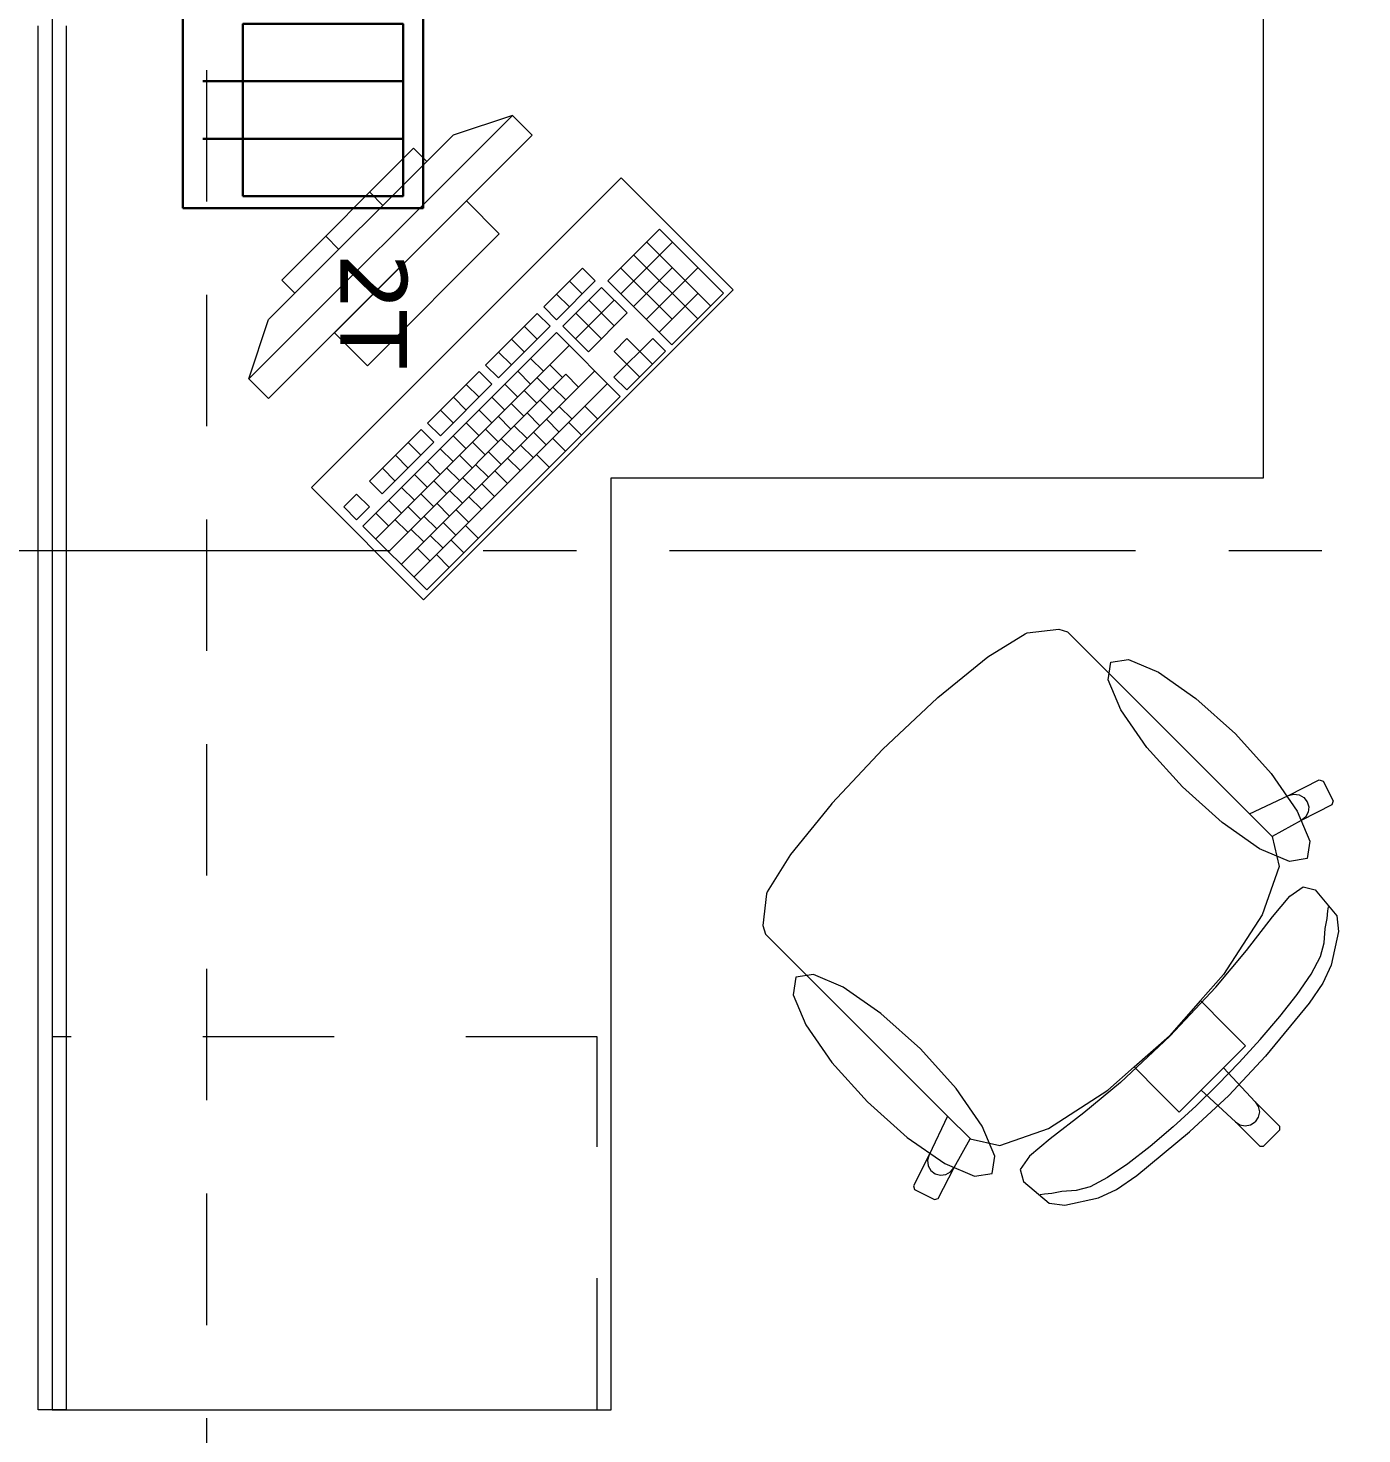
# Model space of a CAD drawing. Header units: inches. Extents: x -19 to 5698, y -728 to 92.
# Drawn here: x 215.378 to 216.81, y 33.459 to 34.967 of the extents above; entities that cross this region are included whole.
import ezdxf

# ---------------------------------------------------------------- set-up
doc = ezdxf.new("R2010")
doc.units = ezdxf.units.IN
doc.header["$MEASUREMENT"] = 0
for name, pattern in [('HIDDEN', [0.375, 0.25, -0.125]), ('Hidden Line', [0.195611, 0.141111, -0.0545]), ('Punto & Raya', [0.65, 0.5, -0.075, 0, -0.075]), ('Rayas', [0.282222, 0.141111, -0.141111])]:
    doc.linetypes.add(name, pattern=pattern)
doc.layers.get('0').update_dxf_attribs({"color": 61})
doc.layers.add('00 conduct tomacorr', color=120, linetype='HIDDEN', lineweight=30)
for name, color, linetype in [('08 _ STR _ EXT _ 09 Vigas', 251, 'Continuous'), ('Interior - Mobiliario', 7, 'Continuous'), ('Marcador - Secciones', 7, 'Continuous')]:
    doc.layers.add(name, color=color, linetype=linetype)

# ---------------------------------------------------------------- blocks, each defined once
blk = doc.blocks.new('CAJA POP UP 6 MODULOS')
at = {"layer": '00 conduct tomacorr', "linetype": 'Continuous'}
for p, q in [((-0.095, -0.165), (-0.095, -0.0151)), ((-0.052, -0.165), (-0.052, -0.0151)), ((0.052, -0.165), (0.052, -0.0151)), ((0.095, -0.165), (0.095, -0.0151)), ((0, -0.165), (0, -0.18))]:
    blk.add_line(p, q, dxfattribs=at)
for points in [[(-0.147, 0), (0.147, 0), (0.147, -0.18), (-0.147, -0.18)], [(0, 0), (0.147, 0), (0.147, -0.18), (0, -0.18)]]:
    blk.add_lwpolyline(points, close=True, dxfattribs=at)
for points in [[(-0.138, -0.045), (-0.009, -0.045), (-0.009, -0.165), (-0.138, -0.165), (-0.138, -0.045)], [(0.009, -0.045), (0.138, -0.045), (0.138, -0.165), (0.009, -0.165), (0.009, -0.045)]]:
    blk.add_lwpolyline(points, dxfattribs=at)
at = {"color": 1, "insert": (-0.1807, -0.168), "char_height": 0.05, "attachment_point": 1, "rotation": 180}
blk.add_mtext_dynamic_manual_height_columns('{\\fVerdana|b0|i0|c0|p34;2T}', width=0.000481, gutter_width=0.1561, heights=[0], dxfattribs=at)

msp = doc.modelspace()

# ---------------------------------------------------------------- linework, layer by layer
at = {"layer": '08 _ STR _ EXT _ 09 Vigas', "color": 251, "linetype": 'Hidden Line', "lineweight": 13, "true_color": 0x636466}
msp.add_line((215.57, 30.2), (215.57, 39.4), dxfattribs=at)
at = {"layer": 'Interior - Mobiliario', "color": 175, "linetype": 'Continuous', "lineweight": 13}
for p, q in [((215.3891, 33.4847), (215.3891, 34.9697)), ((215.4191, 34.9697), (215.4191, 33.4847)), ((215.8981, 34.8736), (215.6152, 34.5908)), ((215.8981, 34.8736), (215.8344, 34.8524)), ((215.9193, 34.8524), (215.8981, 34.8736)), ((215.6364, 34.5696), (215.9193, 34.8524)), ((215.6364, 34.6544), (215.8344, 34.8524)), ((215.792, 34.8383), (215.6506, 34.6968)), ((215.8062, 34.8241), (215.792, 34.8383)), ((215.6647, 34.6827), (215.8062, 34.8241)), ((215.759, 34.777), (215.7449, 34.7911)), ((215.8486, 34.7817), (215.7072, 34.6403)), ((215.8839, 34.7463), (215.8486, 34.7817)), ((215.7119, 34.7298), (215.6977, 34.744)), ((215.7425, 34.6049), (215.8839, 34.7463)), ((216.056, 34.7513), (216.0006, 34.6959)), ((216.1246, 34.6827), (216.056, 34.7513)), ((216.0144, 34.6822), (216.0698, 34.7376)), ((216.1108, 34.6689), (216.0422, 34.7375)), ((216.0969, 34.6551), (216.0283, 34.7236)), ((215.6506, 34.6968), (215.6647, 34.6827)), ((215.9732, 34.7096), (215.9316, 34.668)), ((215.9453, 34.6543), (215.9869, 34.6959)), ((215.973, 34.682), (215.9593, 34.6957)), ((215.9869, 34.6959), (215.9732, 34.7096)), ((216.0006, 34.6959), (216.0692, 34.6274)), ((216.0694, 34.6549), (216.0145, 34.7098)), ((216.0281, 34.6685), (216.0696, 34.71)), ((216.0418, 34.6548), (216.0972, 34.7102)), ((215.9592, 34.6682), (215.9455, 34.6819)), ((215.9937, 34.689), (215.9522, 34.6475)), ((216.0212, 34.6616), (215.9937, 34.689)), ((216.0555, 34.6411), (216.097, 34.6826)), ((216.0692, 34.6274), (216.1246, 34.6827)), ((215.9316, 34.668), (215.9453, 34.6543)), ((215.9659, 34.6337), (216.0074, 34.6753)), ((216.0073, 34.6477), (215.9799, 34.6752)), ((215.6152, 34.5908), (215.6364, 34.6544)), ((215.9247, 34.6611), (215.8693, 34.6057)), ((215.9384, 34.6474), (215.9247, 34.6611)), ((215.9935, 34.6339), (215.966, 34.6613)), ((215.9796, 34.62), (216.0212, 34.6616)), ((215.7072, 34.6403), (215.7425, 34.6049)), ((215.9453, 34.6405), (215.7375, 34.4328)), ((215.883, 34.592), (215.9384, 34.6474)), ((215.9246, 34.6335), (215.9108, 34.6473)), ((216.0138, 34.572), (215.9453, 34.6405)), ((215.9522, 34.6475), (215.9796, 34.62)), ((215.7513, 34.4191), (215.959, 34.6268)), ((215.9107, 34.6197), (215.897, 34.6334)), ((216.021, 34.634), (216.0072, 34.6202)), ((216.0072, 34.6202), (216.0209, 34.6065)), ((216.0208, 34.5789), (216.0623, 34.6204)), ((216.0209, 34.6065), (216.0347, 34.6203)), ((216.0347, 34.6203), (216.021, 34.634)), ((216.0486, 34.6341), (216.0347, 34.6203)), ((216.0484, 34.6066), (216.0347, 34.6203)), ((216.0623, 34.6204), (216.0486, 34.6341)), ((215.8693, 34.6057), (215.883, 34.592)), ((215.8969, 34.6058), (215.8831, 34.6196)), ((215.9313, 34.5991), (215.9176, 34.6128)), ((215.9519, 34.5923), (215.9382, 34.606)), ((216.0209, 34.6065), (216.007, 34.5926)), ((216.0346, 34.5927), (216.0209, 34.6065)), ((215.6152, 34.5908), (215.6364, 34.5696)), ((215.765, 34.4054), (215.9554, 34.5958)), ((215.7787, 34.3917), (215.9864, 34.5994)), ((215.8624, 34.5988), (215.807, 34.5434)), ((215.8761, 34.5851), (215.8624, 34.5988)), ((215.9174, 34.5853), (215.9037, 34.599)), ((215.9381, 34.5785), (215.9244, 34.5922)), ((215.9691, 34.5821), (215.9554, 34.5958)), ((216.007, 34.5926), (216.0208, 34.5789)), ((215.7924, 34.378), (216.0001, 34.5857)), ((215.8207, 34.5297), (215.8761, 34.5851)), ((215.8622, 34.5712), (215.8485, 34.5849)), ((215.9036, 34.5714), (215.8899, 34.5851)), ((215.9242, 34.5646), (215.9105, 34.5784)), ((215.9552, 34.5682), (215.9415, 34.5819)), ((215.8061, 34.3643), (216.0138, 34.572)), ((215.8484, 34.5574), (215.8347, 34.5711)), ((215.8897, 34.5576), (215.876, 34.5713)), ((215.9104, 34.5508), (215.8967, 34.5645)), ((215.9414, 34.5544), (215.9277, 34.5681)), ((215.962, 34.5476), (215.9483, 34.5613)), ((215.9896, 34.5477), (215.9759, 34.5614)), ((215.8345, 34.5435), (215.8208, 34.5572)), ((215.8759, 34.5437), (215.8622, 34.5574)), ((215.8965, 34.5369), (215.8828, 34.5507)), ((215.9275, 34.5405), (215.9138, 34.5543)), ((215.9482, 34.5338), (215.9345, 34.5475)), ((215.8001, 34.5365), (215.7447, 34.4811)), ((215.8138, 34.5228), (215.8001, 34.5365)), ((215.807, 34.5434), (215.8207, 34.5297)), ((215.8482, 34.516), (215.8345, 34.5298)), ((215.862, 34.5299), (215.8483, 34.5436)), ((215.8827, 34.5231), (215.869, 34.5368)), ((215.9137, 34.5267), (215.9, 34.5404)), ((215.9343, 34.5199), (215.9206, 34.5336)), ((215.9723, 34.5304), (215.9586, 34.5441)), ((215.7584, 34.4674), (215.8138, 34.5228)), ((215.7999, 34.5089), (215.7862, 34.5226)), ((215.8343, 34.5022), (215.8206, 34.5159)), ((215.8688, 34.5093), (215.8551, 34.523)), ((215.8999, 34.5128), (215.8861, 34.5266)), ((215.9205, 34.5061), (215.9068, 34.5198)), ((215.955, 34.5131), (215.9413, 34.5268)), ((215.7861, 34.4951), (215.7724, 34.5088)), ((215.8205, 34.4883), (215.8068, 34.5021)), ((215.855, 34.4954), (215.8413, 34.5091)), ((215.886, 34.499), (215.8723, 34.5127)), ((215.9066, 34.4922), (215.8929, 34.5059)), ((215.9377, 34.4958), (215.924, 34.5095)), ((215.7722, 34.4812), (215.7585, 34.4949)), ((215.8066, 34.4745), (215.7929, 34.4882)), ((215.8411, 34.4816), (215.8274, 34.4953)), ((215.8583, 34.4713), (215.8446, 34.485)), ((215.8722, 34.4852), (215.8584, 34.4989)), ((215.8928, 34.4784), (215.8791, 34.4921)), ((215.7447, 34.4811), (215.7584, 34.4674)), ((215.7928, 34.4607), (215.7791, 34.4744)), ((215.8273, 34.4677), (215.8136, 34.4814)), ((215.8445, 34.4575), (215.8307, 34.4712)), ((215.8789, 34.4645), (215.8652, 34.4782)), ((215.7308, 34.4672), (215.717, 34.4534)), ((215.7445, 34.4535), (215.7308, 34.4672)), ((215.779, 34.4468), (215.7652, 34.4605)), ((215.8134, 34.4539), (215.7997, 34.4676)), ((215.8306, 34.4436), (215.8169, 34.4573)), ((215.8651, 34.4507), (215.8514, 34.4644)), ((215.717, 34.4534), (215.7307, 34.4397)), ((215.7307, 34.4397), (215.7445, 34.4535)), ((215.7651, 34.433), (215.7514, 34.4467)), ((215.7857, 34.4262), (215.772, 34.4399)), ((215.7996, 34.44), (215.7859, 34.4537)), ((215.8168, 34.4298), (215.8031, 34.4435)), ((215.8513, 34.4368), (215.8375, 34.4505)), ((215.7375, 34.4328), (215.8061, 34.3643)), ((215.8029, 34.4159), (215.7892, 34.4296)), ((215.8374, 34.423), (215.8237, 34.4367)), ((215.8615, 34.4196), (215.8478, 34.4334)), ((215.8097, 34.3953), (215.796, 34.409)), ((215.8236, 34.4091), (215.8098, 34.4228)), ((215.8459, 34.4041), (215.8322, 34.4178)), ((215.8303, 34.3885), (215.8166, 34.4022)), ((216.4484, 34.3173), (216.4506, 34.3182)), ((216.4506, 34.3182), (216.4845, 34.3222)), ((216.4845, 34.3222), (216.4938, 34.3193)), ((216.4938, 34.3193), (216.5157, 34.2974)), ((216.4084, 34.2924), (216.4484, 34.3173)), ((216.3547, 34.2488), (216.4084, 34.2924)), ((216.5157, 34.2974), (216.5412, 34.2719)), ((216.5412, 34.2719), (216.6891, 34.124)), ((216.2955, 34.1933), (216.3539, 34.2482)), ((216.3539, 34.2482), (216.3547, 34.2488)), ((216.2955, 34.1933), (216.2407, 34.135)), ((216.7308, 34.1436), (216.7639, 34.1606)), ((216.7639, 34.1606), (216.768, 34.1593)), ((216.768, 34.1593), (216.7788, 34.1379)), ((216.6891, 34.124), (216.7308, 34.1436)), ((216.7308, 34.1436), (216.7365, 34.1452)), ((216.7365, 34.1452), (216.7423, 34.1446)), ((216.7423, 34.1446), (216.7474, 34.1417)), ((216.7474, 34.1417), (216.751, 34.1371)), ((216.751, 34.1371), (216.7526, 34.1315)), ((216.7788, 34.1379), (216.7775, 34.1339)), ((216.24, 34.1341), (216.1965, 34.0805)), ((216.2407, 34.135), (216.24, 34.1341)), ((216.7133, 34.0998), (216.6891, 34.124)), ((216.7775, 34.1339), (216.7444, 34.1169)), ((216.7519, 34.1257), (216.749, 34.1205)), ((216.7526, 34.1315), (216.7519, 34.1257)), ((216.7444, 34.1169), (216.7134, 34.0996)), ((216.749, 34.1205), (216.7444, 34.1169)), ((216.7133, 34.0998), (216.7134, 34.0996)), ((216.7134, 34.0996), (216.7208, 34.0676)), ((216.1965, 34.0805), (216.1715, 34.0404)), ((216.7208, 34.0676), (216.7025, 34.0157)), ((216.1706, 34.0383), (216.1667, 34.0044)), ((216.1715, 34.0404), (216.1706, 34.0383)), ((216.7136, 34.0136), (216.7322, 34.0359)), ((216.7322, 34.0359), (216.7465, 34.0459)), ((216.7465, 34.0459), (216.7595, 34.0425)), ((216.7595, 34.0425), (216.7826, 34.0147)), ((216.7722, 34.0119), (216.773, 34.0199)), ((216.773, 34.0199), (216.7738, 34.0244)), ((216.1667, 34.0044), (216.1695, 33.9951)), ((216.7025, 34.0157), (216.6611, 33.9518)), ((216.6857, 33.9775), (216.7136, 34.0136)), ((216.7702, 34.0011), (216.7722, 34.0119)), ((216.7826, 34.0147), (216.7845, 33.9979)), ((216.1695, 33.9951), (216.1915, 33.9731)), ((216.769, 33.9857), (216.7702, 34.0011)), ((216.7845, 33.9979), (216.7768, 33.9617)), ((216.1915, 33.9731), (216.217, 33.9476)), ((216.653, 33.9381), (216.6857, 33.9775)), ((216.7651, 33.971), (216.769, 33.9857)), ((216.7552, 33.9521), (216.7651, 33.971)), ((216.7768, 33.9617), (216.7678, 33.9425)), ((216.217, 33.9476), (216.3648, 33.7998)), ((216.6611, 33.9518), (216.6363, 33.9237)), ((216.7403, 33.9303), (216.7552, 33.9521)), ((216.7678, 33.9425), (216.7529, 33.9208)), ((216.6035, 33.8854), (216.653, 33.9381)), ((216.7217, 33.9065), (216.7403, 33.9303)), ((216.6363, 33.9237), (216.603, 33.8858)), ((216.6363, 33.9237), (216.6637, 33.8963)), ((216.7529, 33.9208), (216.7061, 33.8641)), ((216.6637, 33.8963), (216.6849, 33.8752)), ((216.7006, 33.8818), (216.7217, 33.9065)), ((216.6035, 33.8854), (216.5507, 33.8359)), ((216.5652, 33.8525), (216.603, 33.8858)), ((216.678, 33.8571), (216.7006, 33.8818)), ((216.6849, 33.8752), (216.6612, 33.8515)), ((216.537, 33.8277), (216.5652, 33.8525)), ((216.5652, 33.8525), (216.5925, 33.8252)), ((216.6612, 33.8515), (216.6493, 33.8396)), ((216.6552, 33.8337), (216.678, 33.8571)), ((216.6612, 33.8515), (216.6952, 33.815)), ((216.7061, 33.8641), (216.6669, 33.8219)), ((216.5507, 33.8359), (216.5114, 33.8032)), ((216.6373, 33.8276), (216.6493, 33.8396)), ((216.4732, 33.7864), (216.537, 33.8277)), ((216.5925, 33.8252), (216.6137, 33.804)), ((216.6137, 33.804), (216.6373, 33.8276)), ((216.6247, 33.7828), (216.6669, 33.8219)), ((216.6552, 33.8337), (216.6317, 33.8108)), ((216.6373, 33.8276), (216.6739, 33.7937)), ((216.6317, 33.8108), (216.6071, 33.7883)), ((216.6952, 33.815), (216.6984, 33.8101)), ((216.6952, 33.815), (216.7213, 33.7889)), ((216.6984, 33.8101), (216.6996, 33.8044)), ((216.3648, 33.7998), (216.3453, 33.758)), ((216.3891, 33.7756), (216.3648, 33.7998)), ((216.5114, 33.8032), (216.4752, 33.7753)), ((216.6739, 33.7937), (216.6787, 33.7904)), ((216.6739, 33.7937), (216.7, 33.7676)), ((216.6787, 33.7904), (216.6845, 33.7893)), ((216.6845, 33.7893), (216.6902, 33.7905)), ((216.6902, 33.7905), (216.6951, 33.7937)), ((216.6984, 33.7986), (216.6951, 33.7937)), ((216.6996, 33.8044), (216.6984, 33.7986)), ((216.372, 33.7445), (216.3893, 33.7755)), ((216.3891, 33.7756), (216.3893, 33.7755)), ((216.3893, 33.7755), (216.4212, 33.7681)), ((216.4212, 33.7681), (216.4732, 33.7864)), ((216.4752, 33.7753), (216.453, 33.7567)), ((216.568, 33.736), (216.6247, 33.7828)), ((216.6071, 33.7883), (216.5824, 33.7671)), ((216.7042, 33.7676), (216.7127, 33.7761)), ((216.7213, 33.7847), (216.7127, 33.7761)), ((216.7213, 33.7889), (216.7213, 33.7847)), ((216.5824, 33.7671), (216.5586, 33.7485)), ((216.7, 33.7676), (216.7042, 33.7676)), ((216.3453, 33.758), (216.3283, 33.7249)), ((216.3453, 33.758), (216.3436, 33.7524)), ((216.3436, 33.7524), (216.3443, 33.7465)), ((216.3443, 33.7465), (216.3471, 33.7414)), ((216.453, 33.7567), (216.4429, 33.7423)), ((216.5586, 33.7485), (216.5367, 33.7337)), ((216.3471, 33.7414), (216.3517, 33.7378)), ((216.3517, 33.7378), (216.3574, 33.7363)), ((216.355, 33.7114), (216.372, 33.7445)), ((216.3574, 33.7363), (216.3632, 33.737)), ((216.3632, 33.737), (216.3683, 33.7399)), ((216.3683, 33.7399), (216.372, 33.7445)), ((216.4429, 33.7423), (216.4464, 33.7294)), ((216.5367, 33.7337), (216.5179, 33.7237)), ((216.5464, 33.7211), (216.568, 33.736)), ((216.3283, 33.7249), (216.3296, 33.7209)), ((216.3296, 33.7209), (216.3509, 33.7101)), ((216.4464, 33.7294), (216.4742, 33.7062)), ((216.4689, 33.7159), (216.4644, 33.7151)), ((216.477, 33.7166), (216.4689, 33.7159)), ((216.4877, 33.7187), (216.477, 33.7166)), ((216.5031, 33.7198), (216.4877, 33.7187)), ((216.5179, 33.7237), (216.5031, 33.7198)), ((216.5271, 33.7121), (216.5464, 33.7211)), ((216.3509, 33.7101), (216.355, 33.7114)), ((216.4742, 33.7062), (216.491, 33.7043)), ((216.491, 33.7043), (216.5271, 33.7121)), ((215.4191, 33.4847), (215.3891, 33.4847))]:
    msp.add_line(p, q, dxfattribs=at)
at = {"layer": 'Interior - Mobiliario', "color": 175, "linetype": 'Rayas', "lineweight": 13}
for p, q in [((215.9891, 33.8847), (215.4041, 33.8847)), ((215.9891, 33.4847), (215.9891, 33.8847))]:
    msp.add_line(p, q, dxfattribs=at)
at = {"layer": 'Interior - Mobiliario', "color": 175, "linetype": 'Continuous', "lineweight": 13, "flags": 128}
for points in [[(215.4041, 34.9847), (215.4041, 33.4847), (216.0041, 33.4847), (216.0041, 34.4847), (216.7041, 34.4847), (216.7041, 34.9847)], [(215.6824, 34.4741), (215.8026, 34.3539), (216.135, 34.6862), (216.0148, 34.8064)], [(216.674, 34.2098), (216.7121, 34.1673), (216.7402, 34.127), (216.7538, 34.0949), (216.7509, 34.076), (216.732, 34.0731), (216.6999, 34.0867), (216.6596, 34.1147), (216.6171, 34.1529), (216.5789, 34.1954), (216.5509, 34.2357), (216.5373, 34.2678), (216.5402, 34.2867), (216.5591, 34.2896), (216.5912, 34.276), (216.6315, 34.248)], [(216.2791, 33.8149), (216.3215, 33.7767), (216.3619, 33.7487), (216.394, 33.7351), (216.4129, 33.738), (216.4158, 33.7569), (216.4022, 33.789), (216.3741, 33.8293), (216.336, 33.8718), (216.2935, 33.91), (216.2531, 33.938), (216.2211, 33.9516), (216.2022, 33.9487), (216.1993, 33.9298), (216.2129, 33.8977), (216.2409, 33.8574)]]:
    msp.add_lwpolyline(points, close=True, dxfattribs=at)
at = {"layer": 'Marcador - Secciones', "color": 251, "linetype": 'Punto & Raya', "lineweight": 13, "true_color": 0x636466}
msp.add_line((189.6667, 34.4067), (240.9403, 34.4067), dxfattribs=at)

# ---------------------------------------------------------------- block references
at = {"layer": '00 conduct tomacorr', "xscale": 1.432830642179531, "yscale": 1.432830642179531, "zscale": 1.432830642179531, "rotation": 89.99999999999997}
msp.add_blockref('CAJA POP UP 6 MODULOS', (215.5443, 34.9847), dxfattribs=at)

doc.saveas('drawing.dxf')
